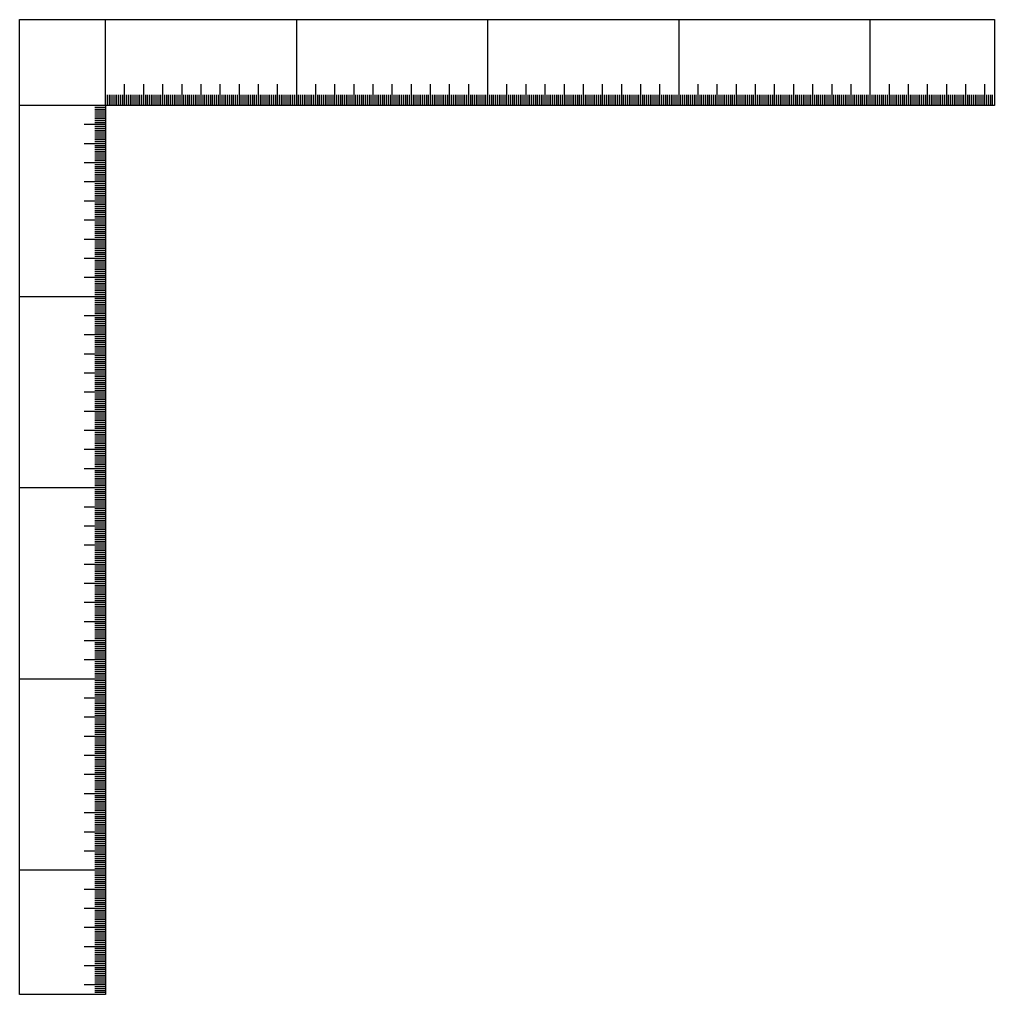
# Model space of a CAD drawing. Header units: millimetres. Extents: x 38046 to 69892, y 8139 to 15731.
# Drawn here: x 41590.9 to 41930.9, y 13550.1 to 13890.1 of the extents above; entities that cross this region are included whole.
import ezdxf

# ---------------------------------------------------------------- set-up
doc = ezdxf.new("R2010")
doc.units = ezdxf.units.MM
doc.header["$LTSCALE"] = 1000
doc.header["$MEASUREMENT"] = 0
doc.layers.get('0').update_dxf_attribs({"color": 3})
doc.layers.add('图层1', color=1, linetype='Continuous')
doc.layers.add('图层3', color=253, linetype='Continuous')

msp = doc.modelspace()

# ---------------------------------------------------------------- linework, layer by layer
for p, q in [((41687.61, 13860.09), (41687.61, 13890.09)), ((41754.28, 13860.09), (41754.28, 13890.09)), ((41820.94, 13860.09), (41820.94, 13890.09)), ((41887.61, 13860.09), (41887.61, 13890.09)), ((41620.94, 13793.43), (41590.94, 13793.43)), ((41620.94, 13726.76), (41590.94, 13726.76)), ((41620.94, 13660.09), (41590.94, 13660.09)), ((41620.94, 13593.43), (41590.94, 13593.43))]:
    msp.add_line(p, q)
for points in [[(41620.94, 13860.09), (41620.94, 13890.09)], [(41687.61, 13860.09), (41687.61, 13890.09)], [(41754.28, 13860.09), (41754.28, 13890.09)], [(41820.94, 13860.09), (41820.94, 13890.09)], [(41627.61, 13860.09), (41627.61, 13867.59)], [(41634.28, 13860.09), (41634.28, 13867.59)], [(41640.94, 13860.09), (41640.94, 13867.59)], [(41647.61, 13860.09), (41647.61, 13867.59)], [(41654.28, 13860.09), (41654.28, 13867.59)], [(41660.94, 13860.09), (41660.94, 13867.59)], [(41667.61, 13860.09), (41667.61, 13867.59)], [(41674.28, 13860.09), (41674.28, 13867.59)], [(41680.94, 13860.09), (41680.94, 13867.59)], [(41694.28, 13860.09), (41694.28, 13867.59)], [(41700.94, 13860.09), (41700.94, 13867.59)], [(41707.61, 13860.09), (41707.61, 13867.59)], [(41714.28, 13860.09), (41714.28, 13867.59)], [(41720.94, 13860.09), (41720.94, 13867.59)], [(41727.61, 13860.09), (41727.61, 13867.59)], [(41734.28, 13860.09), (41734.28, 13867.59)], [(41740.94, 13860.09), (41740.94, 13867.59)], [(41747.61, 13860.09), (41747.61, 13867.59)], [(41760.94, 13860.09), (41760.94, 13867.59)], [(41767.61, 13860.09), (41767.61, 13867.59)], [(41774.28, 13860.09), (41774.28, 13867.59)], [(41780.94, 13860.09), (41780.94, 13867.59)], [(41787.61, 13860.09), (41787.61, 13867.59)], [(41794.28, 13860.09), (41794.28, 13867.59)], [(41800.94, 13860.09), (41800.94, 13867.59)], [(41807.61, 13860.09), (41807.61, 13867.59)], [(41814.28, 13860.09), (41814.28, 13867.59)], [(41827.61, 13860.09), (41827.61, 13867.59)], [(41834.28, 13860.09), (41834.28, 13867.59)], [(41840.94, 13860.09), (41840.94, 13867.59)], [(41847.61, 13860.09), (41847.61, 13867.59)], [(41854.28, 13860.09), (41854.28, 13867.59)], [(41860.94, 13860.09), (41860.94, 13867.59)], [(41867.61, 13860.09), (41867.61, 13867.59)], [(41874.28, 13860.09), (41874.28, 13867.59)], [(41880.94, 13860.09), (41880.94, 13867.59)], [(41894.28, 13860.09), (41894.28, 13867.59)], [(41900.94, 13860.09), (41900.94, 13867.59)], [(41907.61, 13860.09), (41907.61, 13867.59)], [(41914.28, 13860.09), (41914.28, 13867.59)], [(41920.94, 13860.09), (41920.94, 13867.59)], [(41927.61, 13860.09), (41927.61, 13867.59)], [(41620.94, 13860.09), (41590.94, 13860.09)], [(41620.94, 13853.43), (41613.44, 13853.43)], [(41620.94, 13846.76), (41613.44, 13846.76)], [(41620.94, 13840.09), (41613.44, 13840.09)], [(41620.94, 13833.43), (41613.44, 13833.43)], [(41620.94, 13826.76), (41613.44, 13826.76)], [(41620.94, 13820.09), (41613.44, 13820.09)], [(41620.94, 13813.43), (41613.44, 13813.43)], [(41620.94, 13806.76), (41613.44, 13806.76)], [(41620.94, 13800.09), (41613.44, 13800.09)], [(41620.94, 13793.43), (41590.94, 13793.43)], [(41620.94, 13786.76), (41613.44, 13786.76)], [(41620.94, 13780.09), (41613.44, 13780.09)], [(41620.94, 13773.43), (41613.44, 13773.43)], [(41620.94, 13766.76), (41613.44, 13766.76)], [(41620.94, 13760.09), (41613.44, 13760.09)], [(41620.94, 13753.43), (41613.44, 13753.43)], [(41620.94, 13746.76), (41613.44, 13746.76)], [(41620.94, 13740.09), (41613.44, 13740.09)], [(41620.94, 13733.43), (41613.44, 13733.43)], [(41620.94, 13726.76), (41590.94, 13726.76)], [(41620.94, 13720.09), (41613.44, 13720.09)], [(41620.94, 13713.43), (41613.44, 13713.43)], [(41620.94, 13706.76), (41613.44, 13706.76)], [(41620.94, 13700.09), (41613.44, 13700.09)], [(41620.94, 13693.43), (41613.44, 13693.43)], [(41620.94, 13686.76), (41613.44, 13686.76)], [(41620.94, 13680.09), (41613.44, 13680.09)], [(41620.94, 13673.43), (41613.44, 13673.43)], [(41620.94, 13666.76), (41613.44, 13666.76)], [(41620.94, 13660.09), (41590.94, 13660.09)], [(41620.94, 13653.43), (41613.44, 13653.43)], [(41620.94, 13646.76), (41613.44, 13646.76)], [(41620.94, 13640.09), (41613.44, 13640.09)], [(41620.94, 13633.43), (41613.44, 13633.43)], [(41620.94, 13626.76), (41613.44, 13626.76)], [(41620.94, 13620.09), (41613.44, 13620.09)], [(41620.94, 13613.43), (41613.44, 13613.43)], [(41620.94, 13606.76), (41613.44, 13606.76)], [(41620.94, 13600.09), (41613.44, 13600.09)], [(41620.94, 13586.76), (41613.44, 13586.76)], [(41620.94, 13580.09), (41613.44, 13580.09)], [(41620.94, 13573.43), (41613.44, 13573.43)], [(41620.94, 13566.76), (41613.44, 13566.76)], [(41620.94, 13560.09), (41613.44, 13560.09)], [(41620.94, 13553.43), (41613.44, 13553.43)]]:
    msp.add_lwpolyline(points)
at = {"layer": '图层1'}
msp.add_lwpolyline([(41620.94, 13860.09), (41620.94, 13550.09), (41590.94, 13550.09), (41590.94, 13890.09), (41930.94, 13890.09), (41930.94, 13860.09), (41620.94, 13860.09)], dxfattribs=at)
at = {"layer": '图层3'}
for points in [[(41621.61, 13860.09), (41621.61, 13863.84)], [(41622.28, 13860.09), (41622.28, 13863.84)], [(41622.94, 13860.09), (41622.94, 13863.84)], [(41623.61, 13860.09), (41623.61, 13863.84)], [(41624.28, 13860.09), (41624.28, 13863.84)], [(41624.94, 13860.09), (41624.94, 13863.84)], [(41625.61, 13860.09), (41625.61, 13863.84)], [(41626.28, 13860.09), (41626.28, 13863.84)], [(41626.94, 13860.09), (41626.94, 13863.84)], [(41628.28, 13860.09), (41628.28, 13863.84)], [(41628.94, 13860.09), (41628.94, 13863.84)], [(41629.61, 13860.09), (41629.61, 13863.84)], [(41630.28, 13860.09), (41630.28, 13863.84)], [(41630.94, 13860.09), (41630.94, 13863.84)], [(41631.61, 13860.09), (41631.61, 13863.84)], [(41632.28, 13860.09), (41632.28, 13863.84)], [(41632.94, 13860.09), (41632.94, 13863.84)], [(41633.61, 13860.09), (41633.61, 13863.84)], [(41634.94, 13860.09), (41634.94, 13863.84)], [(41635.61, 13860.09), (41635.61, 13863.84)], [(41636.28, 13860.09), (41636.28, 13863.84)], [(41636.94, 13860.09), (41636.94, 13863.84)], [(41637.61, 13860.09), (41637.61, 13863.84)], [(41638.28, 13860.09), (41638.28, 13863.84)], [(41638.94, 13860.09), (41638.94, 13863.84)], [(41639.61, 13860.09), (41639.61, 13863.84)], [(41640.28, 13860.09), (41640.28, 13863.84)], [(41641.61, 13860.09), (41641.61, 13863.84)], [(41642.28, 13860.09), (41642.28, 13863.84)], [(41642.94, 13860.09), (41642.94, 13863.84)], [(41643.61, 13860.09), (41643.61, 13863.84)], [(41644.28, 13860.09), (41644.28, 13863.84)], [(41644.94, 13860.09), (41644.94, 13863.84)], [(41645.61, 13860.09), (41645.61, 13863.84)], [(41646.28, 13860.09), (41646.28, 13863.84)], [(41646.94, 13860.09), (41646.94, 13863.84)], [(41648.28, 13860.09), (41648.28, 13863.84)], [(41648.94, 13860.09), (41648.94, 13863.84)], [(41649.61, 13860.09), (41649.61, 13863.84)], [(41650.28, 13860.09), (41650.28, 13863.84)], [(41650.94, 13860.09), (41650.94, 13863.84)], [(41651.61, 13860.09), (41651.61, 13863.84)], [(41652.28, 13860.09), (41652.28, 13863.84)], [(41652.94, 13860.09), (41652.94, 13863.84)], [(41653.61, 13860.09), (41653.61, 13863.84)], [(41654.94, 13860.09), (41654.94, 13863.84)], [(41655.61, 13860.09), (41655.61, 13863.84)], [(41656.28, 13860.09), (41656.28, 13863.84)], [(41656.94, 13860.09), (41656.94, 13863.84)], [(41657.61, 13860.09), (41657.61, 13863.84)], [(41658.28, 13860.09), (41658.28, 13863.84)], [(41658.94, 13860.09), (41658.94, 13863.84)], [(41659.61, 13860.09), (41659.61, 13863.84)], [(41660.28, 13860.09), (41660.28, 13863.84)], [(41661.61, 13860.09), (41661.61, 13863.84)], [(41662.28, 13860.09), (41662.28, 13863.84)], [(41662.94, 13860.09), (41662.94, 13863.84)], [(41663.61, 13860.09), (41663.61, 13863.84)], [(41664.28, 13860.09), (41664.28, 13863.84)], [(41664.94, 13860.09), (41664.94, 13863.84)], [(41665.61, 13860.09), (41665.61, 13863.84)], [(41666.28, 13860.09), (41666.28, 13863.84)], [(41666.94, 13860.09), (41666.94, 13863.84)], [(41668.28, 13860.09), (41668.28, 13863.84)], [(41668.94, 13860.09), (41668.94, 13863.84)], [(41669.61, 13860.09), (41669.61, 13863.84)], [(41670.28, 13860.09), (41670.28, 13863.84)], [(41670.94, 13860.09), (41670.94, 13863.84)], [(41671.61, 13860.09), (41671.61, 13863.84)], [(41672.28, 13860.09), (41672.28, 13863.84)], [(41672.94, 13860.09), (41672.94, 13863.84)], [(41673.61, 13860.09), (41673.61, 13863.84)], [(41674.94, 13860.09), (41674.94, 13863.84)], [(41675.61, 13860.09), (41675.61, 13863.84)], [(41676.28, 13860.09), (41676.28, 13863.84)], [(41676.94, 13860.09), (41676.94, 13863.84)], [(41677.61, 13860.09), (41677.61, 13863.84)], [(41678.28, 13860.09), (41678.28, 13863.84)], [(41678.94, 13860.09), (41678.94, 13863.84)], [(41679.61, 13860.09), (41679.61, 13863.84)], [(41680.28, 13860.09), (41680.28, 13863.84)], [(41681.61, 13860.09), (41681.61, 13863.84)], [(41682.28, 13860.09), (41682.28, 13863.84)], [(41682.94, 13860.09), (41682.94, 13863.84)], [(41683.61, 13860.09), (41683.61, 13863.84)], [(41684.28, 13860.09), (41684.28, 13863.84)], [(41684.94, 13860.09), (41684.94, 13863.84)], [(41685.61, 13860.09), (41685.61, 13863.84)], [(41686.28, 13860.09), (41686.28, 13863.84)], [(41686.94, 13860.09), (41686.94, 13863.84)], [(41688.28, 13860.09), (41688.28, 13863.84)], [(41688.94, 13860.09), (41688.94, 13863.84)], [(41689.61, 13860.09), (41689.61, 13863.84)], [(41690.28, 13860.09), (41690.28, 13863.84)], [(41690.94, 13860.09), (41690.94, 13863.84)], [(41691.61, 13860.09), (41691.61, 13863.84)], [(41692.28, 13860.09), (41692.28, 13863.84)], [(41692.94, 13860.09), (41692.94, 13863.84)], [(41693.61, 13860.09), (41693.61, 13863.84)], [(41694.94, 13860.09), (41694.94, 13863.84)], [(41695.61, 13860.09), (41695.61, 13863.84)], [(41696.28, 13860.09), (41696.28, 13863.84)], [(41696.94, 13860.09), (41696.94, 13863.84)], [(41697.61, 13860.09), (41697.61, 13863.84)], [(41698.28, 13860.09), (41698.28, 13863.84)], [(41698.94, 13860.09), (41698.94, 13863.84)], [(41699.61, 13860.09), (41699.61, 13863.84)], [(41700.28, 13860.09), (41700.28, 13863.84)], [(41701.61, 13860.09), (41701.61, 13863.84)], [(41702.28, 13860.09), (41702.28, 13863.84)], [(41702.94, 13860.09), (41702.94, 13863.84)], [(41703.61, 13860.09), (41703.61, 13863.84)], [(41704.28, 13860.09), (41704.28, 13863.84)], [(41704.94, 13860.09), (41704.94, 13863.84)], [(41705.61, 13860.09), (41705.61, 13863.84)], [(41706.28, 13860.09), (41706.28, 13863.84)], [(41706.94, 13860.09), (41706.94, 13863.84)], [(41708.28, 13860.09), (41708.28, 13863.84)], [(41708.94, 13860.09), (41708.94, 13863.84)], [(41709.61, 13860.09), (41709.61, 13863.84)], [(41710.28, 13860.09), (41710.28, 13863.84)], [(41710.94, 13860.09), (41710.94, 13863.84)], [(41711.61, 13860.09), (41711.61, 13863.84)], [(41712.28, 13860.09), (41712.28, 13863.84)], [(41712.94, 13860.09), (41712.94, 13863.84)], [(41713.61, 13860.09), (41713.61, 13863.84)], [(41714.94, 13860.09), (41714.94, 13863.84)], [(41715.61, 13860.09), (41715.61, 13863.84)], [(41716.28, 13860.09), (41716.28, 13863.84)], [(41716.94, 13860.09), (41716.94, 13863.84)], [(41717.61, 13860.09), (41717.61, 13863.84)], [(41718.28, 13860.09), (41718.28, 13863.84)], [(41718.94, 13860.09), (41718.94, 13863.84)], [(41719.61, 13860.09), (41719.61, 13863.84)], [(41720.28, 13860.09), (41720.28, 13863.84)], [(41721.61, 13860.09), (41721.61, 13863.84)], [(41722.28, 13860.09), (41722.28, 13863.84)], [(41722.94, 13860.09), (41722.94, 13863.84)], [(41723.61, 13860.09), (41723.61, 13863.84)], [(41724.28, 13860.09), (41724.28, 13863.84)], [(41724.94, 13860.09), (41724.94, 13863.84)], [(41725.61, 13860.09), (41725.61, 13863.84)], [(41726.28, 13860.09), (41726.28, 13863.84)], [(41726.94, 13860.09), (41726.94, 13863.84)], [(41728.28, 13860.09), (41728.28, 13863.84)], [(41728.94, 13860.09), (41728.94, 13863.84)], [(41729.61, 13860.09), (41729.61, 13863.84)], [(41730.28, 13860.09), (41730.28, 13863.84)], [(41730.94, 13860.09), (41730.94, 13863.84)], [(41731.61, 13860.09), (41731.61, 13863.84)], [(41732.28, 13860.09), (41732.28, 13863.84)], [(41732.94, 13860.09), (41732.94, 13863.84)], [(41733.61, 13860.09), (41733.61, 13863.84)], [(41734.94, 13860.09), (41734.94, 13863.84)], [(41735.61, 13860.09), (41735.61, 13863.84)], [(41736.28, 13860.09), (41736.28, 13863.84)], [(41736.94, 13860.09), (41736.94, 13863.84)], [(41737.61, 13860.09), (41737.61, 13863.84)], [(41738.28, 13860.09), (41738.28, 13863.84)], [(41738.94, 13860.09), (41738.94, 13863.84)], [(41739.61, 13860.09), (41739.61, 13863.84)], [(41740.28, 13860.09), (41740.28, 13863.84)], [(41741.61, 13860.09), (41741.61, 13863.84)], [(41742.28, 13860.09), (41742.28, 13863.84)], [(41742.94, 13860.09), (41742.94, 13863.84)], [(41743.61, 13860.09), (41743.61, 13863.84)], [(41744.28, 13860.09), (41744.28, 13863.84)], [(41744.94, 13860.09), (41744.94, 13863.84)], [(41745.61, 13860.09), (41745.61, 13863.84)], [(41746.28, 13860.09), (41746.28, 13863.84)], [(41746.94, 13860.09), (41746.94, 13863.84)], [(41748.28, 13860.09), (41748.28, 13863.84)], [(41748.94, 13860.09), (41748.94, 13863.84)], [(41749.61, 13860.09), (41749.61, 13863.84)], [(41750.28, 13860.09), (41750.28, 13863.84)], [(41750.94, 13860.09), (41750.94, 13863.84)], [(41751.61, 13860.09), (41751.61, 13863.84)], [(41752.28, 13860.09), (41752.28, 13863.84)], [(41752.94, 13860.09), (41752.94, 13863.84)], [(41753.61, 13860.09), (41753.61, 13863.84)], [(41754.94, 13860.09), (41754.94, 13863.84)], [(41755.61, 13860.09), (41755.61, 13863.84)], [(41756.28, 13860.09), (41756.28, 13863.84)], [(41756.94, 13860.09), (41756.94, 13863.84)], [(41757.61, 13860.09), (41757.61, 13863.84)], [(41758.28, 13860.09), (41758.28, 13863.84)], [(41758.94, 13860.09), (41758.94, 13863.84)], [(41759.61, 13860.09), (41759.61, 13863.84)], [(41760.28, 13860.09), (41760.28, 13863.84)], [(41761.61, 13860.09), (41761.61, 13863.84)], [(41762.28, 13860.09), (41762.28, 13863.84)], [(41762.94, 13860.09), (41762.94, 13863.84)], [(41763.61, 13860.09), (41763.61, 13863.84)], [(41764.28, 13860.09), (41764.28, 13863.84)], [(41764.94, 13860.09), (41764.94, 13863.84)], [(41765.61, 13860.09), (41765.61, 13863.84)], [(41766.28, 13860.09), (41766.28, 13863.84)], [(41766.94, 13860.09), (41766.94, 13863.84)], [(41768.28, 13860.09), (41768.28, 13863.84)], [(41768.94, 13860.09), (41768.94, 13863.84)], [(41769.61, 13860.09), (41769.61, 13863.84)], [(41770.28, 13860.09), (41770.28, 13863.84)], [(41770.94, 13860.09), (41770.94, 13863.84)], [(41771.61, 13860.09), (41771.61, 13863.84)], [(41772.28, 13860.09), (41772.28, 13863.84)], [(41772.94, 13860.09), (41772.94, 13863.84)], [(41773.61, 13860.09), (41773.61, 13863.84)], [(41774.94, 13860.09), (41774.94, 13863.84)], [(41775.61, 13860.09), (41775.61, 13863.84)], [(41776.28, 13860.09), (41776.28, 13863.84)], [(41776.94, 13860.09), (41776.94, 13863.84)], [(41777.61, 13860.09), (41777.61, 13863.84)], [(41778.28, 13860.09), (41778.28, 13863.84)], [(41778.94, 13860.09), (41778.94, 13863.84)], [(41779.61, 13860.09), (41779.61, 13863.84)], [(41780.28, 13860.09), (41780.28, 13863.84)], [(41781.61, 13860.09), (41781.61, 13863.84)], [(41782.28, 13860.09), (41782.28, 13863.84)], [(41782.94, 13860.09), (41782.94, 13863.84)], [(41783.61, 13860.09), (41783.61, 13863.84)], [(41784.28, 13860.09), (41784.28, 13863.84)], [(41784.94, 13860.09), (41784.94, 13863.84)], [(41785.61, 13860.09), (41785.61, 13863.84)], [(41786.28, 13860.09), (41786.28, 13863.84)], [(41786.94, 13860.09), (41786.94, 13863.84)], [(41788.28, 13860.09), (41788.28, 13863.84)], [(41788.94, 13860.09), (41788.94, 13863.84)], [(41789.61, 13860.09), (41789.61, 13863.84)], [(41790.28, 13860.09), (41790.28, 13863.84)], [(41790.94, 13860.09), (41790.94, 13863.84)], [(41791.61, 13860.09), (41791.61, 13863.84)], [(41792.28, 13860.09), (41792.28, 13863.84)], [(41792.94, 13860.09), (41792.94, 13863.84)], [(41793.61, 13860.09), (41793.61, 13863.84)], [(41794.94, 13860.09), (41794.94, 13863.84)], [(41795.61, 13860.09), (41795.61, 13863.84)], [(41796.28, 13860.09), (41796.28, 13863.84)], [(41796.94, 13860.09), (41796.94, 13863.84)], [(41797.61, 13860.09), (41797.61, 13863.84)], [(41798.28, 13860.09), (41798.28, 13863.84)], [(41798.94, 13860.09), (41798.94, 13863.84)], [(41799.61, 13860.09), (41799.61, 13863.84)], [(41800.28, 13860.09), (41800.28, 13863.84)], [(41801.61, 13860.09), (41801.61, 13863.84)], [(41802.28, 13860.09), (41802.28, 13863.84)], [(41802.94, 13860.09), (41802.94, 13863.84)], [(41803.61, 13860.09), (41803.61, 13863.84)], [(41804.28, 13860.09), (41804.28, 13863.84)], [(41804.94, 13860.09), (41804.94, 13863.84)], [(41805.61, 13860.09), (41805.61, 13863.84)], [(41806.28, 13860.09), (41806.28, 13863.84)], [(41806.94, 13860.09), (41806.94, 13863.84)], [(41808.28, 13860.09), (41808.28, 13863.84)], [(41808.94, 13860.09), (41808.94, 13863.84)], [(41809.61, 13860.09), (41809.61, 13863.84)], [(41810.28, 13860.09), (41810.28, 13863.84)], [(41810.94, 13860.09), (41810.94, 13863.84)], [(41811.61, 13860.09), (41811.61, 13863.84)], [(41812.28, 13860.09), (41812.28, 13863.84)], [(41812.94, 13860.09), (41812.94, 13863.84)], [(41813.61, 13860.09), (41813.61, 13863.84)], [(41814.94, 13860.09), (41814.94, 13863.84)], [(41815.61, 13860.09), (41815.61, 13863.84)], [(41816.28, 13860.09), (41816.28, 13863.84)], [(41816.94, 13860.09), (41816.94, 13863.84)], [(41817.61, 13860.09), (41817.61, 13863.84)], [(41818.28, 13860.09), (41818.28, 13863.84)], [(41818.94, 13860.09), (41818.94, 13863.84)], [(41819.61, 13860.09), (41819.61, 13863.84)], [(41820.28, 13860.09), (41820.28, 13863.84)], [(41821.61, 13860.09), (41821.61, 13863.84)], [(41822.28, 13860.09), (41822.28, 13863.84)], [(41822.94, 13860.09), (41822.94, 13863.84)], [(41823.61, 13860.09), (41823.61, 13863.84)], [(41824.28, 13860.09), (41824.28, 13863.84)], [(41824.94, 13860.09), (41824.94, 13863.84)], [(41825.61, 13860.09), (41825.61, 13863.84)], [(41826.28, 13860.09), (41826.28, 13863.84)], [(41826.94, 13860.09), (41826.94, 13863.84)], [(41828.28, 13860.09), (41828.28, 13863.84)], [(41828.94, 13860.09), (41828.94, 13863.84)], [(41829.61, 13860.09), (41829.61, 13863.84)], [(41830.28, 13860.09), (41830.28, 13863.84)], [(41830.94, 13860.09), (41830.94, 13863.84)], [(41831.61, 13860.09), (41831.61, 13863.84)], [(41832.28, 13860.09), (41832.28, 13863.84)], [(41832.94, 13860.09), (41832.94, 13863.84)], [(41833.61, 13860.09), (41833.61, 13863.84)], [(41834.94, 13860.09), (41834.94, 13863.84)], [(41835.61, 13860.09), (41835.61, 13863.84)], [(41836.28, 13860.09), (41836.28, 13863.84)], [(41836.94, 13860.09), (41836.94, 13863.84)], [(41837.61, 13860.09), (41837.61, 13863.84)], [(41838.28, 13860.09), (41838.28, 13863.84)], [(41838.94, 13860.09), (41838.94, 13863.84)], [(41839.61, 13860.09), (41839.61, 13863.84)], [(41840.28, 13860.09), (41840.28, 13863.84)], [(41841.61, 13860.09), (41841.61, 13863.84)], [(41842.28, 13860.09), (41842.28, 13863.84)], [(41842.94, 13860.09), (41842.94, 13863.84)], [(41843.61, 13860.09), (41843.61, 13863.84)], [(41844.28, 13860.09), (41844.28, 13863.84)], [(41844.94, 13860.09), (41844.94, 13863.84)], [(41845.61, 13860.09), (41845.61, 13863.84)], [(41846.28, 13860.09), (41846.28, 13863.84)], [(41846.94, 13860.09), (41846.94, 13863.84)], [(41848.28, 13860.09), (41848.28, 13863.84)], [(41848.94, 13860.09), (41848.94, 13863.84)], [(41849.61, 13860.09), (41849.61, 13863.84)], [(41850.28, 13860.09), (41850.28, 13863.84)], [(41850.94, 13860.09), (41850.94, 13863.84)], [(41851.61, 13860.09), (41851.61, 13863.84)], [(41852.28, 13860.09), (41852.28, 13863.84)], [(41852.94, 13860.09), (41852.94, 13863.84)], [(41853.61, 13860.09), (41853.61, 13863.84)], [(41854.94, 13860.09), (41854.94, 13863.84)], [(41855.61, 13860.09), (41855.61, 13863.84)], [(41856.28, 13860.09), (41856.28, 13863.84)], [(41856.94, 13860.09), (41856.94, 13863.84)], [(41857.61, 13860.09), (41857.61, 13863.84)], [(41858.28, 13860.09), (41858.28, 13863.84)], [(41858.94, 13860.09), (41858.94, 13863.84)], [(41859.61, 13860.09), (41859.61, 13863.84)], [(41860.28, 13860.09), (41860.28, 13863.84)], [(41861.61, 13860.09), (41861.61, 13863.84)], [(41862.28, 13860.09), (41862.28, 13863.84)], [(41862.94, 13860.09), (41862.94, 13863.84)], [(41863.61, 13860.09), (41863.61, 13863.84)], [(41864.28, 13860.09), (41864.28, 13863.84)], [(41864.94, 13860.09), (41864.94, 13863.84)], [(41864.94, 13860.09), (41864.94, 13863.84)], [(41865.61, 13860.09), (41865.61, 13863.84)], [(41865.61, 13860.09), (41865.61, 13863.84)], [(41866.28, 13860.09), (41866.28, 13863.84)], [(41866.28, 13860.09), (41866.28, 13863.84)], [(41866.94, 13860.09), (41866.94, 13863.84)], [(41866.94, 13860.09), (41866.94, 13863.84)], [(41867.61, 13860.09), (41867.61, 13863.84)], [(41868.28, 13860.09), (41868.28, 13863.84)], [(41868.28, 13860.09), (41868.28, 13863.84)], [(41868.94, 13860.09), (41868.94, 13863.84)], [(41868.94, 13860.09), (41868.94, 13863.84)], [(41869.61, 13860.09), (41869.61, 13863.84)], [(41869.61, 13860.09), (41869.61, 13863.84)], [(41870.28, 13860.09), (41870.28, 13863.84)], [(41870.28, 13860.09), (41870.28, 13863.84)], [(41870.94, 13860.09), (41870.94, 13863.84)], [(41871.61, 13860.09), (41871.61, 13863.84)], [(41871.61, 13860.09), (41871.61, 13863.84)], [(41872.28, 13860.09), (41872.28, 13863.84)], [(41872.28, 13860.09), (41872.28, 13863.84)], [(41872.94, 13860.09), (41872.94, 13863.84)], [(41872.94, 13860.09), (41872.94, 13863.84)], [(41873.61, 13860.09), (41873.61, 13863.84)], [(41873.61, 13860.09), (41873.61, 13863.84)], [(41874.28, 13860.09), (41874.28, 13863.84)], [(41874.94, 13860.09), (41874.94, 13863.84)], [(41874.94, 13860.09), (41874.94, 13863.84)], [(41875.61, 13860.09), (41875.61, 13863.84)], [(41875.61, 13860.09), (41875.61, 13863.84)], [(41876.28, 13860.09), (41876.28, 13863.84)], [(41876.28, 13860.09), (41876.28, 13863.84)], [(41876.94, 13860.09), (41876.94, 13863.84)], [(41876.94, 13860.09), (41876.94, 13863.84)], [(41877.61, 13860.09), (41877.61, 13863.84)], [(41878.28, 13860.09), (41878.28, 13863.84)], [(41878.28, 13860.09), (41878.28, 13863.84)], [(41878.94, 13860.09), (41878.94, 13863.84)], [(41878.94, 13860.09), (41878.94, 13863.84)], [(41879.61, 13860.09), (41879.61, 13863.84)], [(41879.61, 13860.09), (41879.61, 13863.84)], [(41880.28, 13860.09), (41880.28, 13863.84)], [(41880.28, 13860.09), (41880.28, 13863.84)], [(41880.94, 13860.09), (41880.94, 13863.84)], [(41881.61, 13860.09), (41881.61, 13863.84)], [(41881.61, 13860.09), (41881.61, 13863.84)], [(41882.28, 13860.09), (41882.28, 13863.84)], [(41882.28, 13860.09), (41882.28, 13863.84)], [(41882.94, 13860.09), (41882.94, 13863.84)], [(41882.94, 13860.09), (41882.94, 13863.84)], [(41883.61, 13860.09), (41883.61, 13863.84)], [(41883.61, 13860.09), (41883.61, 13863.84)], [(41884.28, 13860.09), (41884.28, 13863.84)], [(41884.94, 13860.09), (41884.94, 13863.84)], [(41884.94, 13860.09), (41884.94, 13863.84)], [(41885.61, 13860.09), (41885.61, 13863.84)], [(41885.61, 13860.09), (41885.61, 13863.84)], [(41886.28, 13860.09), (41886.28, 13863.84)], [(41886.28, 13860.09), (41886.28, 13863.84)], [(41886.94, 13860.09), (41886.94, 13863.84)], [(41886.94, 13860.09), (41886.94, 13863.84)], [(41887.61, 13860.09), (41887.61, 13863.84)], [(41888.28, 13860.09), (41888.28, 13863.84)], [(41888.94, 13860.09), (41888.94, 13863.84)], [(41889.61, 13860.09), (41889.61, 13863.84)], [(41890.28, 13860.09), (41890.28, 13863.84)], [(41890.94, 13860.09), (41890.94, 13863.84)], [(41891.61, 13860.09), (41891.61, 13863.84)], [(41892.28, 13860.09), (41892.28, 13863.84)], [(41892.94, 13860.09), (41892.94, 13863.84)], [(41893.61, 13860.09), (41893.61, 13863.84)], [(41894.94, 13860.09), (41894.94, 13863.84)], [(41895.61, 13860.09), (41895.61, 13863.84)], [(41896.28, 13860.09), (41896.28, 13863.84)], [(41896.94, 13860.09), (41896.94, 13863.84)], [(41897.61, 13860.09), (41897.61, 13863.84)], [(41898.28, 13860.09), (41898.28, 13863.84)], [(41898.94, 13860.09), (41898.94, 13863.84)], [(41899.61, 13860.09), (41899.61, 13863.84)], [(41900.28, 13860.09), (41900.28, 13863.84)], [(41901.61, 13860.09), (41901.61, 13863.84)], [(41902.28, 13860.09), (41902.28, 13863.84)], [(41902.94, 13860.09), (41902.94, 13863.84)], [(41903.61, 13860.09), (41903.61, 13863.84)], [(41904.28, 13860.09), (41904.28, 13863.84)], [(41904.94, 13860.09), (41904.94, 13863.84)], [(41905.61, 13860.09), (41905.61, 13863.84)], [(41906.28, 13860.09), (41906.28, 13863.84)], [(41906.94, 13860.09), (41906.94, 13863.84)], [(41908.28, 13860.09), (41908.28, 13863.84)], [(41908.94, 13860.09), (41908.94, 13863.84)], [(41909.61, 13860.09), (41909.61, 13863.84)], [(41910.28, 13860.09), (41910.28, 13863.84)], [(41910.94, 13860.09), (41910.94, 13863.84)], [(41911.61, 13860.09), (41911.61, 13863.84)], [(41912.28, 13860.09), (41912.28, 13863.84)], [(41912.94, 13860.09), (41912.94, 13863.84)], [(41913.61, 13860.09), (41913.61, 13863.84)], [(41914.94, 13860.09), (41914.94, 13863.84)], [(41915.61, 13860.09), (41915.61, 13863.84)], [(41916.28, 13860.09), (41916.28, 13863.84)], [(41916.94, 13860.09), (41916.94, 13863.84)], [(41917.61, 13860.09), (41917.61, 13863.84)], [(41918.28, 13860.09), (41918.28, 13863.84)], [(41918.94, 13860.09), (41918.94, 13863.84)], [(41919.61, 13860.09), (41919.61, 13863.84)], [(41920.28, 13860.09), (41920.28, 13863.84)], [(41921.61, 13860.09), (41921.61, 13863.84)], [(41922.28, 13860.09), (41922.28, 13863.84)], [(41922.94, 13860.09), (41922.94, 13863.84)], [(41923.61, 13860.09), (41923.61, 13863.84)], [(41924.28, 13860.09), (41924.28, 13863.84)], [(41924.94, 13860.09), (41924.94, 13863.84)], [(41925.61, 13860.09), (41925.61, 13863.84)], [(41926.28, 13860.09), (41926.28, 13863.84)], [(41926.94, 13860.09), (41926.94, 13863.84)], [(41928.28, 13860.09), (41928.28, 13863.84)], [(41928.94, 13860.09), (41928.94, 13863.84)], [(41929.61, 13860.09), (41929.61, 13863.84)], [(41930.28, 13860.09), (41930.28, 13863.84)], [(41620.94, 13859.43), (41617.19, 13859.43)], [(41620.94, 13858.76), (41617.19, 13858.76)], [(41620.94, 13858.09), (41617.19, 13858.09)], [(41620.94, 13857.43), (41617.19, 13857.43)], [(41620.94, 13856.76), (41617.19, 13856.76)], [(41620.94, 13856.09), (41617.19, 13856.09)], [(41620.94, 13855.43), (41617.19, 13855.43)], [(41620.94, 13854.76), (41617.19, 13854.76)], [(41620.94, 13854.09), (41617.19, 13854.09)], [(41620.94, 13852.76), (41617.19, 13852.76)], [(41620.94, 13852.09), (41617.19, 13852.09)], [(41620.94, 13851.43), (41617.19, 13851.43)], [(41620.94, 13850.76), (41617.19, 13850.76)], [(41620.94, 13850.09), (41617.19, 13850.09)], [(41620.94, 13849.43), (41617.19, 13849.43)], [(41620.94, 13848.76), (41617.19, 13848.76)], [(41620.94, 13848.09), (41617.19, 13848.09)], [(41620.94, 13847.43), (41617.19, 13847.43)], [(41620.94, 13846.09), (41617.19, 13846.09)], [(41620.94, 13845.43), (41617.19, 13845.43)], [(41620.94, 13844.76), (41617.19, 13844.76)], [(41620.94, 13844.09), (41617.19, 13844.09)], [(41620.94, 13843.43), (41617.19, 13843.43)], [(41620.94, 13842.76), (41617.19, 13842.76)], [(41620.94, 13842.09), (41617.19, 13842.09)], [(41620.94, 13841.43), (41617.19, 13841.43)], [(41620.94, 13840.76), (41617.19, 13840.76)], [(41620.94, 13839.43), (41617.19, 13839.43)], [(41620.94, 13838.76), (41617.19, 13838.76)], [(41620.94, 13838.09), (41617.19, 13838.09)], [(41620.94, 13837.43), (41617.19, 13837.43)], [(41620.94, 13836.76), (41617.19, 13836.76)], [(41620.94, 13836.09), (41617.19, 13836.09)], [(41620.94, 13835.43), (41617.19, 13835.43)], [(41620.94, 13834.76), (41617.19, 13834.76)], [(41620.94, 13834.09), (41617.19, 13834.09)], [(41620.94, 13832.76), (41617.19, 13832.76)], [(41620.94, 13832.09), (41617.19, 13832.09)], [(41620.94, 13831.43), (41617.19, 13831.43)], [(41620.94, 13830.76), (41617.19, 13830.76)], [(41620.94, 13830.09), (41617.19, 13830.09)], [(41620.94, 13829.43), (41617.19, 13829.43)], [(41620.94, 13828.76), (41617.19, 13828.76)], [(41620.94, 13828.09), (41617.19, 13828.09)], [(41620.94, 13827.43), (41617.19, 13827.43)], [(41620.94, 13826.09), (41617.19, 13826.09)], [(41620.94, 13825.43), (41617.19, 13825.43)], [(41620.94, 13824.76), (41617.19, 13824.76)], [(41620.94, 13824.09), (41617.19, 13824.09)], [(41620.94, 13823.43), (41617.19, 13823.43)], [(41620.94, 13822.76), (41617.19, 13822.76)], [(41620.94, 13822.09), (41617.19, 13822.09)], [(41620.94, 13821.43), (41617.19, 13821.43)], [(41620.94, 13820.76), (41617.19, 13820.76)], [(41620.94, 13819.43), (41617.19, 13819.43)], [(41620.94, 13818.76), (41617.19, 13818.76)], [(41620.94, 13818.09), (41617.19, 13818.09)], [(41620.94, 13817.43), (41617.19, 13817.43)], [(41620.94, 13816.76), (41617.19, 13816.76)], [(41620.94, 13816.09), (41617.19, 13816.09)], [(41620.94, 13815.43), (41617.19, 13815.43)], [(41620.94, 13814.76), (41617.19, 13814.76)], [(41620.94, 13814.09), (41617.19, 13814.09)], [(41620.94, 13812.76), (41617.19, 13812.76)], [(41620.94, 13812.09), (41617.19, 13812.09)], [(41620.94, 13811.43), (41617.19, 13811.43)], [(41620.94, 13810.76), (41617.19, 13810.76)], [(41620.94, 13810.09), (41617.19, 13810.09)], [(41620.94, 13809.43), (41617.19, 13809.43)], [(41620.94, 13808.76), (41617.19, 13808.76)], [(41620.94, 13808.09), (41617.19, 13808.09)], [(41620.94, 13807.43), (41617.19, 13807.43)], [(41620.94, 13806.09), (41617.19, 13806.09)], [(41620.94, 13805.43), (41617.19, 13805.43)], [(41620.94, 13804.76), (41617.19, 13804.76)], [(41620.94, 13804.09), (41617.19, 13804.09)], [(41620.94, 13803.43), (41617.19, 13803.43)], [(41620.94, 13802.76), (41617.19, 13802.76)], [(41620.94, 13802.09), (41617.19, 13802.09)], [(41620.94, 13801.43), (41617.19, 13801.43)], [(41620.94, 13800.76), (41617.19, 13800.76)], [(41620.94, 13799.43), (41617.19, 13799.43)], [(41620.94, 13798.76), (41617.19, 13798.76)], [(41620.94, 13798.09), (41617.19, 13798.09)], [(41620.94, 13797.43), (41617.19, 13797.43)], [(41620.94, 13796.76), (41617.19, 13796.76)], [(41620.94, 13796.09), (41617.19, 13796.09)], [(41620.94, 13795.43), (41617.19, 13795.43)], [(41620.94, 13794.76), (41617.19, 13794.76)], [(41620.94, 13794.09), (41617.19, 13794.09)], [(41620.94, 13792.76), (41617.19, 13792.76)], [(41620.94, 13792.09), (41617.19, 13792.09)], [(41620.94, 13791.43), (41617.19, 13791.43)], [(41620.94, 13790.76), (41617.19, 13790.76)], [(41620.94, 13790.09), (41617.19, 13790.09)], [(41620.94, 13789.43), (41617.19, 13789.43)], [(41620.94, 13788.76), (41617.19, 13788.76)], [(41620.94, 13788.09), (41617.19, 13788.09)], [(41620.94, 13787.43), (41617.19, 13787.43)], [(41620.94, 13786.09), (41617.19, 13786.09)], [(41620.94, 13785.43), (41617.19, 13785.43)], [(41620.94, 13784.76), (41617.19, 13784.76)], [(41620.94, 13784.09), (41617.19, 13784.09)], [(41620.94, 13783.43), (41617.19, 13783.43)], [(41620.94, 13782.76), (41617.19, 13782.76)], [(41620.94, 13782.09), (41617.19, 13782.09)], [(41620.94, 13781.43), (41617.19, 13781.43)], [(41620.94, 13780.76), (41617.19, 13780.76)], [(41620.94, 13779.43), (41617.19, 13779.43)], [(41620.94, 13778.76), (41617.19, 13778.76)], [(41620.94, 13778.09), (41617.19, 13778.09)], [(41620.94, 13777.43), (41617.19, 13777.43)], [(41620.94, 13776.76), (41617.19, 13776.76)], [(41620.94, 13776.09), (41617.19, 13776.09)], [(41620.94, 13775.43), (41617.19, 13775.43)], [(41620.94, 13774.76), (41617.19, 13774.76)], [(41620.94, 13774.09), (41617.19, 13774.09)], [(41620.94, 13772.76), (41617.19, 13772.76)], [(41620.94, 13772.09), (41617.19, 13772.09)], [(41620.94, 13771.43), (41617.19, 13771.43)], [(41620.94, 13770.76), (41617.19, 13770.76)], [(41620.94, 13770.09), (41617.19, 13770.09)], [(41620.94, 13769.43), (41617.19, 13769.43)], [(41620.94, 13768.76), (41617.19, 13768.76)], [(41620.94, 13768.09), (41617.19, 13768.09)], [(41620.94, 13767.43), (41617.19, 13767.43)], [(41620.94, 13766.09), (41617.19, 13766.09)], [(41620.94, 13765.43), (41617.19, 13765.43)], [(41620.94, 13764.76), (41617.19, 13764.76)], [(41620.94, 13764.09), (41617.19, 13764.09)], [(41620.94, 13763.43), (41617.19, 13763.43)], [(41620.94, 13762.76), (41617.19, 13762.76)], [(41620.94, 13762.09), (41617.19, 13762.09)], [(41620.94, 13761.43), (41617.19, 13761.43)], [(41620.94, 13760.76), (41617.19, 13760.76)], [(41620.94, 13759.43), (41617.19, 13759.43)], [(41620.94, 13758.76), (41617.19, 13758.76)], [(41620.94, 13758.09), (41617.19, 13758.09)], [(41620.94, 13757.43), (41617.19, 13757.43)], [(41620.94, 13756.76), (41617.19, 13756.76)], [(41620.94, 13756.09), (41617.19, 13756.09)], [(41620.94, 13755.43), (41617.19, 13755.43)], [(41620.94, 13754.76), (41617.19, 13754.76)], [(41620.94, 13754.09), (41617.19, 13754.09)], [(41620.94, 13752.76), (41617.19, 13752.76)], [(41620.94, 13752.09), (41617.19, 13752.09)], [(41620.94, 13751.43), (41617.19, 13751.43)], [(41620.94, 13750.76), (41617.19, 13750.76)], [(41620.94, 13750.09), (41617.19, 13750.09)], [(41620.94, 13749.43), (41617.19, 13749.43)], [(41620.94, 13748.76), (41617.19, 13748.76)], [(41620.94, 13748.09), (41617.19, 13748.09)], [(41620.94, 13747.43), (41617.19, 13747.43)], [(41620.94, 13746.09), (41617.19, 13746.09)], [(41620.94, 13745.43), (41617.19, 13745.43)], [(41620.94, 13744.76), (41617.19, 13744.76)], [(41620.94, 13744.09), (41617.19, 13744.09)], [(41620.94, 13743.43), (41617.19, 13743.43)], [(41620.94, 13742.76), (41617.19, 13742.76)], [(41620.94, 13742.09), (41617.19, 13742.09)], [(41620.94, 13741.43), (41617.19, 13741.43)], [(41620.94, 13740.76), (41617.19, 13740.76)], [(41620.94, 13739.43), (41617.19, 13739.43)], [(41620.94, 13738.76), (41617.19, 13738.76)], [(41620.94, 13738.09), (41617.19, 13738.09)], [(41620.94, 13737.43), (41617.19, 13737.43)], [(41620.94, 13736.76), (41617.19, 13736.76)], [(41620.94, 13736.09), (41617.19, 13736.09)], [(41620.94, 13735.43), (41617.19, 13735.43)], [(41620.94, 13734.76), (41617.19, 13734.76)], [(41620.94, 13734.09), (41617.19, 13734.09)], [(41620.94, 13732.76), (41617.19, 13732.76)], [(41620.94, 13732.09), (41617.19, 13732.09)], [(41620.94, 13731.43), (41617.19, 13731.43)], [(41620.94, 13730.76), (41617.19, 13730.76)], [(41620.94, 13730.09), (41617.19, 13730.09)], [(41620.94, 13729.43), (41617.19, 13729.43)], [(41620.94, 13728.76), (41617.19, 13728.76)], [(41620.94, 13728.09), (41617.19, 13728.09)], [(41620.94, 13727.43), (41617.19, 13727.43)], [(41620.94, 13726.09), (41617.19, 13726.09)], [(41620.94, 13725.43), (41617.19, 13725.43)], [(41620.94, 13724.76), (41617.19, 13724.76)], [(41620.94, 13724.09), (41617.19, 13724.09)], [(41620.94, 13723.43), (41617.19, 13723.43)], [(41620.94, 13722.76), (41617.19, 13722.76)], [(41620.94, 13722.09), (41617.19, 13722.09)], [(41620.94, 13721.43), (41617.19, 13721.43)], [(41620.94, 13720.76), (41617.19, 13720.76)], [(41620.94, 13719.43), (41617.19, 13719.43)], [(41620.94, 13718.76), (41617.19, 13718.76)], [(41620.94, 13718.09), (41617.19, 13718.09)], [(41620.94, 13717.43), (41617.19, 13717.43)], [(41620.94, 13716.76), (41617.19, 13716.76)], [(41620.94, 13716.09), (41617.19, 13716.09)], [(41620.94, 13715.43), (41617.19, 13715.43)], [(41620.94, 13714.76), (41617.19, 13714.76)], [(41620.94, 13714.09), (41617.19, 13714.09)], [(41620.94, 13712.76), (41617.19, 13712.76)], [(41620.94, 13712.09), (41617.19, 13712.09)], [(41620.94, 13711.43), (41617.19, 13711.43)], [(41620.94, 13710.76), (41617.19, 13710.76)], [(41620.94, 13710.09), (41617.19, 13710.09)], [(41620.94, 13709.43), (41617.19, 13709.43)], [(41620.94, 13708.76), (41617.19, 13708.76)], [(41620.94, 13708.09), (41617.19, 13708.09)], [(41620.94, 13707.43), (41617.19, 13707.43)], [(41620.94, 13706.09), (41617.19, 13706.09)], [(41620.94, 13705.43), (41617.19, 13705.43)], [(41620.94, 13704.76), (41617.19, 13704.76)], [(41620.94, 13704.09), (41617.19, 13704.09)], [(41620.94, 13703.43), (41617.19, 13703.43)], [(41620.94, 13702.76), (41617.19, 13702.76)], [(41620.94, 13702.09), (41617.19, 13702.09)], [(41620.94, 13701.43), (41617.19, 13701.43)], [(41620.94, 13700.76), (41617.19, 13700.76)], [(41620.94, 13699.43), (41617.19, 13699.43)], [(41620.94, 13698.76), (41617.19, 13698.76)], [(41620.94, 13698.09), (41617.19, 13698.09)], [(41620.94, 13697.43), (41617.19, 13697.43)], [(41620.94, 13696.76), (41617.19, 13696.76)], [(41620.94, 13696.09), (41617.19, 13696.09)], [(41620.94, 13695.43), (41617.19, 13695.43)], [(41620.94, 13694.76), (41617.19, 13694.76)], [(41620.94, 13694.09), (41617.19, 13694.09)], [(41620.94, 13692.76), (41617.19, 13692.76)], [(41620.94, 13692.09), (41617.19, 13692.09)], [(41620.94, 13691.43), (41617.19, 13691.43)], [(41620.94, 13690.76), (41617.19, 13690.76)], [(41620.94, 13690.09), (41617.19, 13690.09)], [(41620.94, 13689.43), (41617.19, 13689.43)], [(41620.94, 13688.76), (41617.19, 13688.76)], [(41620.94, 13688.09), (41617.19, 13688.09)], [(41620.94, 13687.43), (41617.19, 13687.43)], [(41620.94, 13686.09), (41617.19, 13686.09)], [(41620.94, 13685.43), (41617.19, 13685.43)], [(41620.94, 13684.76), (41617.19, 13684.76)], [(41620.94, 13684.09), (41617.19, 13684.09)], [(41620.94, 13683.43), (41617.19, 13683.43)], [(41620.94, 13682.76), (41617.19, 13682.76)], [(41620.94, 13682.09), (41617.19, 13682.09)], [(41620.94, 13681.43), (41617.19, 13681.43)], [(41620.94, 13680.76), (41617.19, 13680.76)], [(41620.94, 13679.43), (41617.19, 13679.43)], [(41620.94, 13678.76), (41617.19, 13678.76)], [(41620.94, 13678.09), (41617.19, 13678.09)], [(41620.94, 13677.43), (41617.19, 13677.43)], [(41620.94, 13676.76), (41617.19, 13676.76)], [(41620.94, 13676.09), (41617.19, 13676.09)], [(41620.94, 13675.43), (41617.19, 13675.43)], [(41620.94, 13674.76), (41617.19, 13674.76)], [(41620.94, 13674.09), (41617.19, 13674.09)], [(41620.94, 13672.76), (41617.19, 13672.76)], [(41620.94, 13672.09), (41617.19, 13672.09)], [(41620.94, 13671.43), (41617.19, 13671.43)], [(41620.94, 13670.76), (41617.19, 13670.76)], [(41620.94, 13670.09), (41617.19, 13670.09)], [(41620.94, 13669.43), (41617.19, 13669.43)], [(41620.94, 13668.76), (41617.19, 13668.76)], [(41620.94, 13668.09), (41617.19, 13668.09)], [(41620.94, 13667.43), (41617.19, 13667.43)], [(41620.94, 13666.09), (41617.19, 13666.09)], [(41620.94, 13665.43), (41617.19, 13665.43)], [(41620.94, 13664.76), (41617.19, 13664.76)], [(41620.94, 13664.09), (41617.19, 13664.09)], [(41620.94, 13663.43), (41617.19, 13663.43)], [(41620.94, 13662.76), (41617.19, 13662.76)], [(41620.94, 13662.09), (41617.19, 13662.09)], [(41620.94, 13661.43), (41617.19, 13661.43)], [(41620.94, 13660.76), (41617.19, 13660.76)], [(41620.94, 13659.43), (41617.19, 13659.43)], [(41620.94, 13658.76), (41617.19, 13658.76)], [(41620.94, 13658.09), (41617.19, 13658.09)], [(41620.94, 13657.43), (41617.19, 13657.43)], [(41620.94, 13656.76), (41617.19, 13656.76)], [(41620.94, 13656.09), (41617.19, 13656.09)], [(41620.94, 13655.43), (41617.19, 13655.43)], [(41620.94, 13654.76), (41617.19, 13654.76)], [(41620.94, 13654.09), (41617.19, 13654.09)], [(41620.94, 13652.76), (41617.19, 13652.76)], [(41620.94, 13652.09), (41617.19, 13652.09)], [(41620.94, 13651.43), (41617.19, 13651.43)], [(41620.94, 13650.76), (41617.19, 13650.76)], [(41620.94, 13650.09), (41617.19, 13650.09)], [(41620.94, 13649.43), (41617.19, 13649.43)], [(41620.94, 13648.76), (41617.19, 13648.76)], [(41620.94, 13648.09), (41617.19, 13648.09)], [(41620.94, 13647.43), (41617.19, 13647.43)], [(41620.94, 13646.09), (41617.19, 13646.09)], [(41620.94, 13645.43), (41617.19, 13645.43)], [(41620.94, 13644.76), (41617.19, 13644.76)], [(41620.94, 13644.09), (41617.19, 13644.09)], [(41620.94, 13643.43), (41617.19, 13643.43)], [(41620.94, 13642.76), (41617.19, 13642.76)], [(41620.94, 13642.09), (41617.19, 13642.09)], [(41620.94, 13641.43), (41617.19, 13641.43)], [(41620.94, 13640.76), (41617.19, 13640.76)], [(41620.94, 13639.43), (41617.19, 13639.43)], [(41620.94, 13638.76), (41617.19, 13638.76)], [(41620.94, 13638.09), (41617.19, 13638.09)], [(41620.94, 13637.43), (41617.19, 13637.43)], [(41620.94, 13636.76), (41617.19, 13636.76)], [(41620.94, 13636.09), (41617.19, 13636.09)], [(41620.94, 13635.43), (41617.19, 13635.43)], [(41620.94, 13634.76), (41617.19, 13634.76)], [(41620.94, 13634.09), (41617.19, 13634.09)], [(41620.94, 13632.76), (41617.19, 13632.76)], [(41620.94, 13632.09), (41617.19, 13632.09)], [(41620.94, 13631.43), (41617.19, 13631.43)], [(41620.94, 13630.76), (41617.19, 13630.76)], [(41620.94, 13630.09), (41617.19, 13630.09)], [(41620.94, 13629.43), (41617.19, 13629.43)], [(41620.94, 13628.76), (41617.19, 13628.76)], [(41620.94, 13628.09), (41617.19, 13628.09)], [(41620.94, 13627.43), (41617.19, 13627.43)], [(41620.94, 13626.09), (41617.19, 13626.09)], [(41620.94, 13625.43), (41617.19, 13625.43)], [(41620.94, 13624.76), (41617.19, 13624.76)], [(41620.94, 13624.09), (41617.19, 13624.09)], [(41620.94, 13623.43), (41617.19, 13623.43)], [(41620.94, 13622.76), (41617.19, 13622.76)], [(41620.94, 13622.09), (41617.19, 13622.09)], [(41620.94, 13621.43), (41617.19, 13621.43)], [(41620.94, 13620.76), (41617.19, 13620.76)], [(41620.94, 13619.43), (41617.19, 13619.43)], [(41620.94, 13618.76), (41617.19, 13618.76)], [(41620.94, 13618.09), (41617.19, 13618.09)], [(41620.94, 13617.43), (41617.19, 13617.43)], [(41620.94, 13616.76), (41617.19, 13616.76)], [(41620.94, 13616.09), (41617.19, 13616.09)], [(41620.94, 13616.09), (41617.19, 13616.09)], [(41620.94, 13615.43), (41617.19, 13615.43)], [(41620.94, 13615.43), (41617.19, 13615.43)], [(41620.94, 13614.76), (41617.19, 13614.76)], [(41620.94, 13614.76), (41617.19, 13614.76)], [(41620.94, 13614.09), (41617.19, 13614.09)], [(41620.94, 13614.09), (41617.19, 13614.09)], [(41620.94, 13613.43), (41617.19, 13613.43)], [(41620.94, 13612.76), (41617.19, 13612.76)], [(41620.94, 13612.76), (41617.19, 13612.76)], [(41620.94, 13612.09), (41617.19, 13612.09)], [(41620.94, 13612.09), (41617.19, 13612.09)], [(41620.94, 13611.43), (41617.19, 13611.43)], [(41620.94, 13611.43), (41617.19, 13611.43)], [(41620.94, 13610.76), (41617.19, 13610.76)], [(41620.94, 13610.76), (41617.19, 13610.76)], [(41620.94, 13610.09), (41617.19, 13610.09)], [(41620.94, 13609.43), (41617.19, 13609.43)], [(41620.94, 13609.43), (41617.19, 13609.43)], [(41620.94, 13608.76), (41617.19, 13608.76)], [(41620.94, 13608.76), (41617.19, 13608.76)], [(41620.94, 13608.09), (41617.19, 13608.09)], [(41620.94, 13608.09), (41617.19, 13608.09)], [(41620.94, 13607.43), (41617.19, 13607.43)], [(41620.94, 13607.43), (41617.19, 13607.43)], [(41620.94, 13606.76), (41617.19, 13606.76)], [(41620.94, 13606.09), (41617.19, 13606.09)], [(41620.94, 13606.09), (41617.19, 13606.09)], [(41620.94, 13605.43), (41617.19, 13605.43)], [(41620.94, 13605.43), (41617.19, 13605.43)], [(41620.94, 13604.76), (41617.19, 13604.76)], [(41620.94, 13604.76), (41617.19, 13604.76)], [(41620.94, 13604.09), (41617.19, 13604.09)], [(41620.94, 13604.09), (41617.19, 13604.09)], [(41620.94, 13603.43), (41617.19, 13603.43)], [(41620.94, 13602.76), (41617.19, 13602.76)], [(41620.94, 13602.76), (41617.19, 13602.76)], [(41620.94, 13602.09), (41617.19, 13602.09)], [(41620.94, 13602.09), (41617.19, 13602.09)], [(41620.94, 13601.43), (41617.19, 13601.43)], [(41620.94, 13601.43), (41617.19, 13601.43)], [(41620.94, 13600.76), (41617.19, 13600.76)], [(41620.94, 13600.76), (41617.19, 13600.76)], [(41620.94, 13600.09), (41617.19, 13600.09)], [(41620.94, 13599.43), (41617.19, 13599.43)], [(41620.94, 13599.43), (41617.19, 13599.43)], [(41620.94, 13598.76), (41617.19, 13598.76)], [(41620.94, 13598.76), (41617.19, 13598.76)], [(41620.94, 13598.09), (41617.19, 13598.09)], [(41620.94, 13598.09), (41617.19, 13598.09)], [(41620.94, 13597.43), (41617.19, 13597.43)], [(41620.94, 13597.43), (41617.19, 13597.43)], [(41620.94, 13596.76), (41617.19, 13596.76)], [(41620.94, 13596.09), (41617.19, 13596.09)], [(41620.94, 13596.09), (41617.19, 13596.09)], [(41620.94, 13595.43), (41617.19, 13595.43)], [(41620.94, 13595.43), (41617.19, 13595.43)], [(41620.94, 13594.76), (41617.19, 13594.76)], [(41620.94, 13594.76), (41617.19, 13594.76)], [(41620.94, 13594.09), (41617.19, 13594.09)], [(41620.94, 13594.09), (41617.19, 13594.09)], [(41620.94, 13593.43), (41617.19, 13593.43)], [(41620.94, 13592.76), (41617.19, 13592.76)], [(41620.94, 13592.09), (41617.19, 13592.09)], [(41620.94, 13591.43), (41617.19, 13591.43)], [(41620.94, 13590.76), (41617.19, 13590.76)], [(41620.94, 13590.09), (41617.19, 13590.09)], [(41620.94, 13589.43), (41617.19, 13589.43)], [(41620.94, 13588.76), (41617.19, 13588.76)], [(41620.94, 13588.09), (41617.19, 13588.09)], [(41620.94, 13587.43), (41617.19, 13587.43)], [(41620.94, 13586.09), (41617.19, 13586.09)], [(41620.94, 13585.43), (41617.19, 13585.43)], [(41620.94, 13584.76), (41617.19, 13584.76)], [(41620.94, 13584.09), (41617.19, 13584.09)], [(41620.94, 13583.43), (41617.19, 13583.43)], [(41620.94, 13582.76), (41617.19, 13582.76)], [(41620.94, 13582.09), (41617.19, 13582.09)], [(41620.94, 13581.43), (41617.19, 13581.43)], [(41620.94, 13580.76), (41617.19, 13580.76)], [(41620.94, 13579.43), (41617.19, 13579.43)], [(41620.94, 13578.76), (41617.19, 13578.76)], [(41620.94, 13578.09), (41617.19, 13578.09)], [(41620.94, 13577.43), (41617.19, 13577.43)], [(41620.94, 13576.76), (41617.19, 13576.76)], [(41620.94, 13576.09), (41617.19, 13576.09)], [(41620.94, 13575.43), (41617.19, 13575.43)], [(41620.94, 13574.76), (41617.19, 13574.76)], [(41620.94, 13574.09), (41617.19, 13574.09)], [(41620.94, 13572.76), (41617.19, 13572.76)], [(41620.94, 13572.09), (41617.19, 13572.09)], [(41620.94, 13571.43), (41617.19, 13571.43)], [(41620.94, 13570.76), (41617.19, 13570.76)], [(41620.94, 13570.09), (41617.19, 13570.09)], [(41620.94, 13569.43), (41617.19, 13569.43)], [(41620.94, 13568.76), (41617.19, 13568.76)], [(41620.94, 13568.09), (41617.19, 13568.09)], [(41620.94, 13567.43), (41617.19, 13567.43)], [(41620.94, 13566.09), (41617.19, 13566.09)], [(41620.94, 13565.43), (41617.19, 13565.43)], [(41620.94, 13564.76), (41617.19, 13564.76)], [(41620.94, 13564.09), (41617.19, 13564.09)], [(41620.94, 13563.43), (41617.19, 13563.43)], [(41620.94, 13562.76), (41617.19, 13562.76)], [(41620.94, 13562.09), (41617.19, 13562.09)], [(41620.94, 13561.43), (41617.19, 13561.43)], [(41620.94, 13560.76), (41617.19, 13560.76)], [(41620.94, 13559.43), (41617.19, 13559.43)], [(41620.94, 13558.76), (41617.19, 13558.76)], [(41620.94, 13558.09), (41617.19, 13558.09)], [(41620.94, 13557.43), (41617.19, 13557.43)], [(41620.94, 13556.76), (41617.19, 13556.76)], [(41620.94, 13556.09), (41617.19, 13556.09)], [(41620.94, 13555.43), (41617.19, 13555.43)], [(41620.94, 13554.76), (41617.19, 13554.76)], [(41620.94, 13554.09), (41617.19, 13554.09)], [(41620.94, 13552.76), (41617.19, 13552.76)], [(41620.94, 13552.09), (41617.19, 13552.09)], [(41620.94, 13551.43), (41617.19, 13551.43)], [(41620.94, 13550.76), (41617.19, 13550.76)]]:
    msp.add_lwpolyline(points, dxfattribs=at)

doc.saveas('drawing.dxf')
